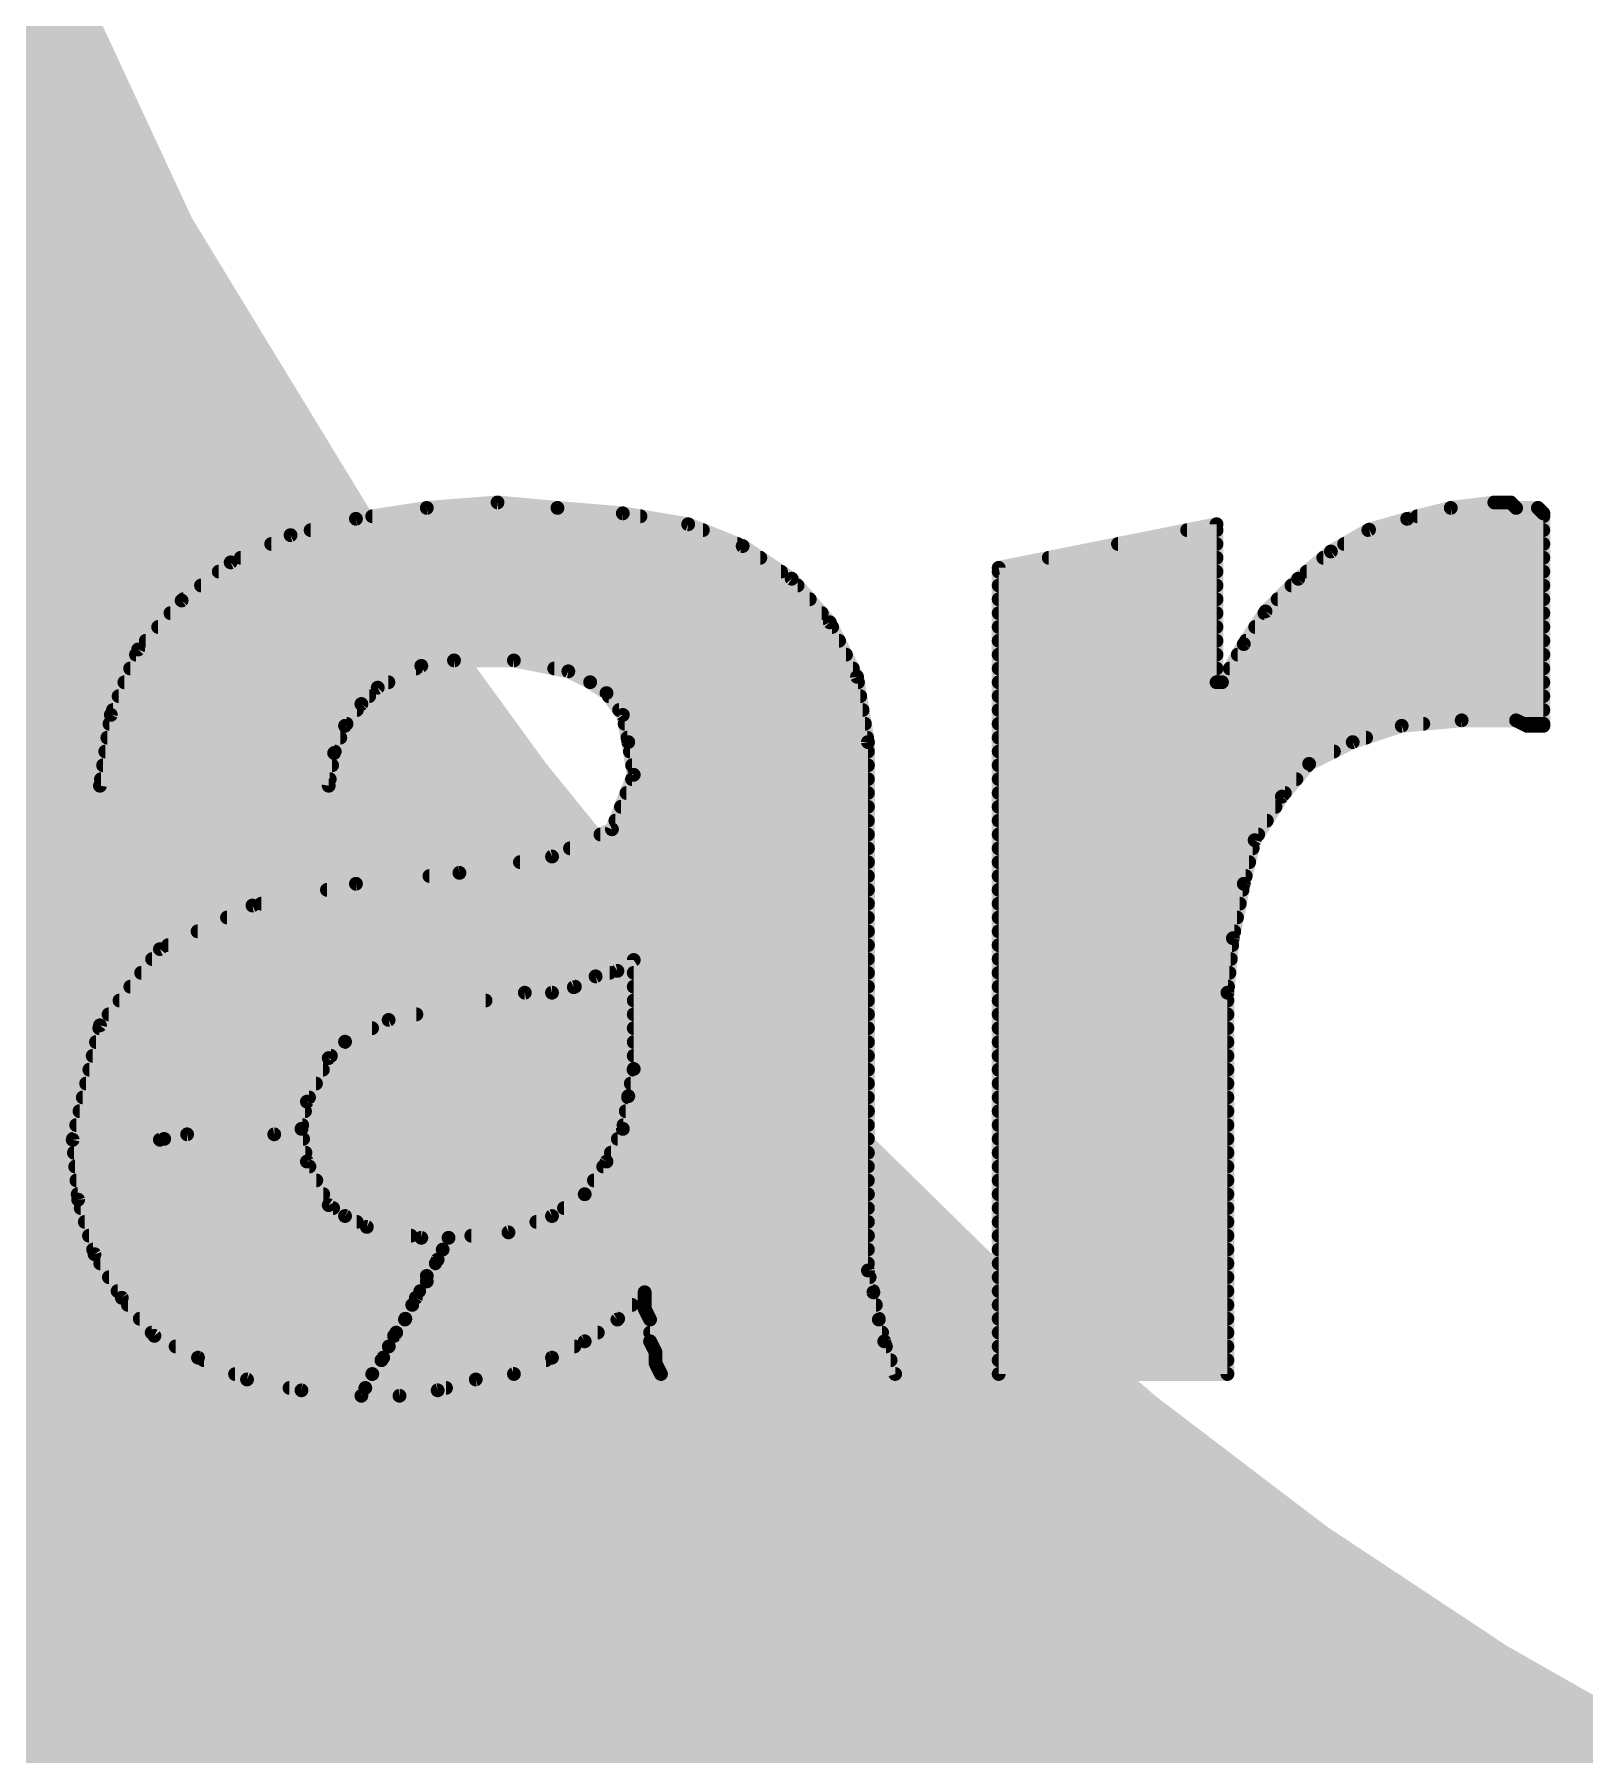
# Model space of a CAD drawing. Extents: x -74 to 33, y -13 to 31.
# Drawn here: x 3.641 to 6.487, y 9.639 to 12.797 of the extents above; entities that cross this region are included whole.
import ezdxf

# ---------------------------------------------------------------- set-up
doc = ezdxf.new("R2010")
doc.units = 0
for name, color, linetype in [('1', 12, 'CONTINUOUS'), ('21', 53, 'CONTINUOUS'), ('42', 132, 'CONTINUOUS')]:
    doc.layers.add(name, color=color, linetype=linetype)

msp = doc.modelspace()

# ---------------------------------------------------------------- linework, layer by layer
at = {"layer": '1', "const_width": 1.27}
msp.add_lwpolyline([(3.81, 11.43), (3.81, 7.62)], dxfattribs=at)
at = {"layer": '1', "const_width": 0.635}
msp.add_lwpolyline([(4.1275, 11.43, 1), (3.4925, 11.43)], format="xyb", dxfattribs=at)
at = {"layer": '21', "const_width": 0.0254}
for points in [[(4.231, 11.908), (4.361, 11.928)], [(4.361, 11.928), (4.491, 11.938)], [(4.491, 11.938), (4.601, 11.928)], [(4.601, 11.928), (4.721, 11.918)], [(6.161, 11.908), (6.241, 11.928)], [(6.241, 11.928), (6.321, 11.938)], [(6.321, 11.938), (6.351, 11.938)], [(6.351, 11.938), (6.361, 11.928)], [(6.361, 11.928), (6.401, 11.928)], [(6.401, 11.928), (6.411, 11.918)], [(4.111, 11.878), (4.231, 11.908)], [(4.2609, 11.9126), (4.7534, 11.9126)], [(4.721, 11.918), (4.841, 11.898)], [(4.841, 11.898), (4.941, 11.858)], [(5.411, 11.818), (5.811, 11.898)], [(5.811, 11.898), (5.811, 11.608)], [(6.091, 11.888), (6.161, 11.908)], [(6.1794, 11.9126), (6.411, 11.9126)], [(6.411, 11.918), (6.411, 11.528)], [(4.001, 11.828), (4.111, 11.878)], [(4.0754, 11.8618), (4.9315, 11.8618)], [(4.1478, 11.8872), (4.868, 11.8872)], [(5.63, 11.8618), (5.811, 11.8618)], [(5.757, 11.8872), (5.811, 11.8872)], [(6.021, 11.848), (6.091, 11.888)], [(6.0452, 11.8618), (6.411, 11.8618)], [(6.0896, 11.8872), (6.411, 11.8872)], [(4.0195, 11.8364), (4.9734, 11.8364)], [(4.941, 11.858), (5.031, 11.798)], [(5.503, 11.8364), (5.811, 11.8364)], [(5.961, 11.798), (6.021, 11.848)], [(6.0071, 11.8364), (6.411, 11.8364)], [(3.911, 11.758), (4.001, 11.828)], [(3.9791, 11.811), (5.0115, 11.811)], [(5.411, 10.338), (5.411, 11.818)], [(5.411, 11.811), (5.811, 11.811)], [(5.9766, 11.811), (6.411, 11.811)], [(3.9465, 11.7856), (5.0419, 11.7856)], [(5.031, 11.798), (5.101, 11.718)], [(5.411, 11.7856), (5.811, 11.7856)], [(5.901, 11.738), (5.961, 11.798)], [(5.9486, 11.7856), (6.411, 11.7856)], [(3.831, 11.668), (3.911, 11.758)], [(3.9138, 11.7602), (5.0641, 11.7602)], [(5.411, 11.7602), (5.811, 11.7602)], [(5.861, 11.678), (5.901, 11.738)], [(5.9232, 11.7602), (6.411, 11.7602)], [(3.8678, 11.7094), (5.1053, 11.7094)], [(3.8904, 11.7348), (5.0863, 11.7348)], [(5.101, 11.718), (5.151, 11.618)], [(5.411, 11.7348), (5.811, 11.7348)], [(5.411, 11.7094), (5.811, 11.7094)], [(5.8819, 11.7094), (6.411, 11.7094)], [(5.8989, 11.7348), (6.411, 11.7348)], [(3.8452, 11.684), (5.118, 11.684)], [(5.411, 11.684), (5.811, 11.684)], [(5.821, 11.608), (5.861, 11.678)], [(5.865, 11.684), (6.411, 11.684)], [(3.781, 11.548), (3.831, 11.668)], [(3.8271, 11.6586), (5.1307, 11.6586)], [(4.411, 11.648), (4.351, 11.638)], [(4.521, 11.648), (4.411, 11.648)], [(4.621, 11.628), (4.521, 11.648)], [(5.411, 11.6586), (5.811, 11.6586)], [(5.8499, 11.6586), (6.411, 11.6586)], [(3.8165, 11.6332), (4.3414, 11.6332)], [(4.351, 11.638), (4.271, 11.598)], [(4.595, 11.6332), (5.1434, 11.6332)], [(4.661, 11.608), (4.621, 11.628)], [(5.151, 11.618), (5.171, 11.498)], [(5.411, 11.6332), (5.811, 11.6332)], [(5.8354, 11.6332), (6.411, 11.6332)], [(3.7953, 11.5824), (4.2554, 11.5824)], [(3.8059, 11.6078), (4.2906, 11.6078)], [(4.271, 11.598), (4.241, 11.568)], [(4.691, 11.588), (4.661, 11.608)], [(4.6613, 11.6078), (5.1527, 11.6078)], [(4.721, 11.548), (4.691, 11.588)], [(4.6952, 11.5824), (5.1569, 11.5824)], [(5.411, 11.6078), (6.411, 11.6078)], [(5.411, 11.5824), (6.411, 11.5824)], [(5.811, 11.608), (5.821, 11.608)], [(3.761, 11.418), (3.781, 11.548)], [(3.7848, 11.557), (4.2328, 11.557)], [(4.241, 11.568), (4.211, 11.528)], [(4.7142, 11.557), (5.1612, 11.557)], [(4.731, 11.498), (4.721, 11.548)], [(5.411, 11.557), (6.411, 11.557)], [(3.7785, 11.5316), (4.2137, 11.5316)], [(4.211, 11.528), (4.191, 11.478)], [(4.7243, 11.5316), (5.1654, 11.5316)], [(5.411, 11.5316), (6.1906, 11.5316)], [(6.151, 11.528), (6.061, 11.498)], [(6.261, 11.538), (6.151, 11.528)], [(6.361, 11.538), (6.261, 11.538)], [(6.381, 11.528), (6.361, 11.538)], [(6.3738, 11.5316), (6.411, 11.5316)], [(6.411, 11.528), (6.381, 11.528)], [(3.7746, 11.5062), (4.2023, 11.5062)], [(4.7294, 11.5062), (5.1696, 11.5062)], [(4.741, 11.438), (4.731, 11.498)], [(5.171, 11.498), (5.171, 10.528)], [(5.411, 11.5062), (6.0856, 11.5062)], [(6.061, 11.498), (5.981, 11.458)], [(3.7668, 11.4554), (4.1872, 11.4554)], [(3.7707, 11.4808), (4.1921, 11.4808)], [(4.191, 11.478), (4.181, 11.418)], [(4.7339, 11.4808), (5.171, 11.4808)], [(4.7381, 11.4554), (5.171, 11.4554)], [(5.411, 11.4808), (6.0266, 11.4808)], [(5.411, 11.4554), (5.9788, 11.4554)], [(5.981, 11.458), (5.931, 11.398)], [(3.7628, 11.43), (4.183, 11.43)], [(4.701, 11.338), (4.741, 11.438)], [(4.7378, 11.43), (5.171, 11.43)], [(5.411, 11.43), (5.9577, 11.43)], [(4.181, 11.418), (3.761, 11.418)], [(4.7276, 11.4046), (5.171, 11.4046)], [(5.411, 11.4046), (5.9365, 11.4046)], [(5.931, 11.398), (5.881, 11.318)], [(4.7175, 11.3792), (5.171, 11.3792)], [(5.411, 11.3792), (5.9192, 11.3792)], [(4.591, 11.288), (4.701, 11.338)], [(4.6799, 11.3284), (5.171, 11.3284)], [(4.7073, 11.3538), (5.171, 11.3538)], [(5.411, 11.3538), (5.9034, 11.3538)], [(5.411, 11.3284), (5.8875, 11.3284)], [(4.624, 11.303), (5.171, 11.303)], [(5.411, 11.303), (5.8773, 11.303)], [(5.881, 11.318), (5.861, 11.238)], [(4.421, 11.258), (4.591, 11.288)], [(4.5321, 11.2776), (5.171, 11.2776)], [(5.411, 11.2776), (5.8709, 11.2776)], [(4.041, 11.198), (4.231, 11.238)], [(4.231, 11.238), (4.421, 11.258)], [(4.3659, 11.2522), (5.171, 11.2522)], [(5.411, 11.2522), (5.8646, 11.2522)], [(5.861, 11.238), (5.841, 11.138)], [(4.0572, 11.2014), (5.171, 11.2014)], [(4.1778, 11.2268), (5.171, 11.2268)], [(5.411, 11.2268), (5.8588, 11.2268)], [(5.411, 11.2014), (5.8537, 11.2014)], [(3.871, 11.118), (4.041, 11.198)], [(3.9943, 11.176), (5.171, 11.176)], [(5.411, 11.176), (5.8486, 11.176)], [(3.9403, 11.1506), (5.171, 11.1506)], [(5.411, 11.1506), (5.8435, 11.1506)], [(5.841, 11.138), (5.831, 11.038)], [(3.761, 10.978), (3.871, 11.118)], [(3.8863, 11.1252), (5.171, 11.1252)], [(5.411, 11.1252), (5.8397, 11.1252)], [(3.8367, 11.0744), (4.6966, 11.0744)], [(3.8567, 11.0998), (5.171, 11.0998)], [(4.711, 11.078), (4.671, 11.068)], [(4.741, 11.098), (4.711, 11.078)], [(4.741, 10.898), (4.741, 11.098)], [(4.741, 11.0744), (5.171, 11.0744)], [(5.411, 11.0998), (5.8372, 11.0998)], [(5.411, 11.0744), (5.8346, 11.0744)], [(3.8168, 11.049), (4.633, 11.049)], [(4.631, 11.048), (4.591, 11.038)], [(4.671, 11.068), (4.631, 11.048)], [(4.741, 11.049), (5.171, 11.049)], [(5.411, 11.049), (5.8321, 11.049)], [(3.7968, 11.0236), (4.469, 11.0236)], [(4.541, 11.038), (4.291, 10.988)], [(4.591, 11.038), (4.541, 11.038)], [(4.741, 11.0236), (5.171, 11.0236)], [(5.411, 11.0236), (5.831, 11.0236)], [(5.831, 11.038), (5.831, 10.338)], [(3.711, 10.768), (3.761, 10.978)], [(3.7769, 10.9982), (4.342, 10.9982)], [(4.291, 10.988), (4.211, 10.948)], [(4.741, 10.9982), (5.171, 10.9982)], [(5.411, 10.9982), (5.831, 10.9982)], [(3.7537, 10.9474), (4.2104, 10.9474)], [(3.7598, 10.9728), (4.2606, 10.9728)], [(4.211, 10.948), (4.181, 10.918)], [(4.741, 10.9728), (5.171, 10.9728)], [(4.741, 10.9474), (5.171, 10.9474)], [(5.411, 10.9728), (5.831, 10.9728)], [(5.411, 10.9474), (5.831, 10.9474)], [(3.7477, 10.922), (4.185, 10.922)], [(4.181, 10.918), (4.141, 10.838)], [(4.741, 10.922), (5.171, 10.922)], [(5.411, 10.922), (5.831, 10.922)], [(3.7416, 10.8966), (4.1703, 10.8966)], [(4.731, 10.848), (4.741, 10.898)], [(4.7407, 10.8966), (5.171, 10.8966)], [(5.411, 10.8966), (5.831, 10.8966)], [(3.7356, 10.8712), (4.1576, 10.8712)], [(4.7356, 10.8712), (5.171, 10.8712)], [(5.411, 10.8712), (5.831, 10.8712)], [(3.7235, 10.8204), (4.1375, 10.8204)], [(3.7295, 10.8458), (4.1449, 10.8458)], [(4.141, 10.838), (4.131, 10.788)], [(4.721, 10.788), (4.731, 10.848)], [(4.7264, 10.8204), (5.171, 10.8204)], [(4.7306, 10.8458), (5.171, 10.8458)], [(5.411, 10.8458), (5.831, 10.8458)], [(5.411, 10.8204), (5.831, 10.8204)], [(3.7174, 10.795), (4.1324, 10.795)], [(4.131, 10.788), (4.081, 10.778)], [(4.081, 10.778), (4.131, 10.788)], [(4.131, 10.788), (4.141, 10.728)], [(4.691, 10.728), (4.721, 10.788)], [(4.7222, 10.795), (5.171, 10.795)], [(5.411, 10.795), (5.831, 10.795)], [(3.871, 10.768), (3.711, 10.768)], [(3.721, 10.658), (3.711, 10.768)], [(3.711, 10.768), (3.871, 10.768)], [(3.7114, 10.7696), (3.879, 10.7696)], [(3.921, 10.778), (3.871, 10.768)], [(3.871, 10.768), (3.921, 10.778)], [(3.879, 10.7696), (4.1341, 10.7696)], [(4.081, 10.778), (3.921, 10.778)], [(3.921, 10.778), (4.081, 10.778)], [(4.7118, 10.7696), (5.171, 10.7696)], [(5.411, 10.7696), (5.831, 10.7696)], [(3.7132, 10.7442), (4.1383, 10.7442)], [(4.141, 10.728), (4.181, 10.648)], [(4.651, 10.668), (4.691, 10.728)], [(4.6991, 10.7442), (5.171, 10.7442)], [(5.411, 10.7442), (5.831, 10.7442)], [(3.7155, 10.7188), (4.1456, 10.7188)], [(3.7178, 10.6934), (4.1583, 10.6934)], [(4.6679, 10.6934), (5.171, 10.6934)], [(4.6849, 10.7188), (5.171, 10.7188)], [(5.411, 10.7188), (5.831, 10.7188)], [(5.411, 10.6934), (5.831, 10.6934)], [(3.7201, 10.668), (4.171, 10.668)], [(4.591, 10.628), (4.651, 10.668)], [(4.651, 10.668), (5.171, 10.668)], [(5.411, 10.668), (5.831, 10.668)], [(3.751, 10.558), (3.721, 10.658)], [(3.7256, 10.6426), (4.1891, 10.6426)], [(4.181, 10.648), (4.211, 10.628)], [(4.6129, 10.6426), (5.171, 10.6426)], [(5.411, 10.6426), (5.831, 10.6426)], [(3.7332, 10.6172), (4.2326, 10.6172)], [(4.211, 10.628), (4.251, 10.608)], [(4.251, 10.608), (4.351, 10.588)], [(4.511, 10.598), (4.591, 10.628)], [(4.5622, 10.6172), (5.171, 10.6172)], [(5.411, 10.6172), (5.831, 10.6172)], [(3.7409, 10.5918), (4.332, 10.5918)], [(4.351, 10.588), (4.401, 10.588)], [(4.361, 10.508), (4.401, 10.588)], [(4.401, 10.588), (4.381, 10.548)], [(4.401, 10.588), (4.511, 10.598)], [(4.4428, 10.5918), (5.171, 10.5918)], [(5.411, 10.5918), (5.831, 10.5918)], [(3.7485, 10.5664), (4.3902, 10.5664)], [(3.801, 10.478), (3.751, 10.558)], [(3.7616, 10.541), (4.3763, 10.541)], [(4.381, 10.548), (4.361, 10.518)], [(4.3775, 10.541), (5.171, 10.541)], [(4.3902, 10.5664), (5.171, 10.5664)], [(5.411, 10.5664), (5.831, 10.5664)], [(5.411, 10.541), (5.831, 10.541)], [(3.7775, 10.5156), (4.3598, 10.5156)], [(4.361, 10.518), (4.321, 10.438)], [(4.341, 10.478), (4.361, 10.508)], [(4.3648, 10.5156), (5.1741, 10.5156)], [(5.171, 10.528), (5.181, 10.488)], [(5.411, 10.5156), (5.831, 10.5156)], [(3.7934, 10.4902), (4.3471, 10.4902)], [(3.861, 10.408), (3.801, 10.478)], [(4.321, 10.438), (4.341, 10.478)], [(4.3491, 10.4902), (5.1805, 10.4902)], [(4.761, 10.488), (4.711, 10.438)], [(4.761, 10.458), (4.761, 10.488)], [(5.181, 10.488), (5.191, 10.438)], [(5.411, 10.4902), (5.831, 10.4902)], [(3.8123, 10.4648), (4.3344, 10.4648)], [(4.3344, 10.4648), (4.7378, 10.4648)], [(4.761, 10.4648), (5.1856, 10.4648)], [(4.771, 10.438), (4.761, 10.458)], [(5.411, 10.4648), (5.831, 10.4648)], [(3.8341, 10.4394), (4.3217, 10.4394)], [(3.8559, 10.414), (4.305, 10.414)], [(4.301, 10.408), (4.321, 10.438)], [(4.321, 10.438), (4.301, 10.408)], [(4.305, 10.414), (4.675, 10.414)], [(4.3217, 10.4394), (4.7124, 10.4394)], [(4.711, 10.438), (4.651, 10.398)], [(4.7703, 10.4394), (5.1907, 10.4394)], [(4.771, 10.398), (4.771, 10.438)], [(4.771, 10.414), (5.197, 10.414)], [(5.191, 10.438), (5.201, 10.398)], [(5.411, 10.4394), (5.831, 10.4394)], [(5.411, 10.414), (5.831, 10.414)], [(3.941, 10.368), (3.861, 10.408)], [(3.8998, 10.3886), (4.2913, 10.3886)], [(4.281, 10.368), (4.301, 10.408)], [(4.301, 10.408), (4.281, 10.368)], [(4.2913, 10.3886), (4.6322, 10.3886)], [(4.651, 10.398), (4.591, 10.368)], [(4.781, 10.378), (4.771, 10.398)], [(4.7757, 10.3886), (5.2041, 10.3886)], [(4.781, 10.358), (4.781, 10.378)], [(5.201, 10.398), (5.221, 10.338)], [(5.411, 10.3886), (5.831, 10.3886)], [(4.031, 10.328), (3.941, 10.368)], [(3.9518, 10.3632), (4.2778, 10.3632)], [(4.261, 10.338), (4.281, 10.368)], [(4.281, 10.368), (4.261, 10.338)], [(4.2778, 10.3632), (4.5798, 10.3632)], [(4.591, 10.368), (4.521, 10.338)], [(4.781, 10.3632), (5.2126, 10.3632)], [(4.791, 10.338), (4.781, 10.358)], [(5.411, 10.3632), (5.831, 10.3632)], [(4.009, 10.3378), (4.2609, 10.3378)], [(4.131, 10.308), (4.031, 10.328)], [(4.241, 10.298), (4.261, 10.338)], [(4.261, 10.338), (4.241, 10.298)], [(4.2609, 10.3378), (4.5196, 10.3378)], [(4.451, 10.328), (4.381, 10.308)], [(4.521, 10.338), (4.451, 10.328)], [(5.221, 10.338), (4.791, 10.338)], [(5.831, 10.338), (5.411, 10.338)], [(4.109, 10.3124), (4.2482, 10.3124)], [(4.241, 10.298), (4.131, 10.308)], [(4.311, 10.298), (4.241, 10.298)], [(4.2482, 10.3124), (4.3964, 10.3124)], [(4.381, 10.308), (4.311, 10.298)]]:
    msp.add_lwpolyline(points, dxfattribs=at)
at = {"layer": '21', "const_width": 0.0127}
for points in [[(4.3605, 11.9343, 1), (4.3615, 11.9217)], [(4.362, 11.9217, 1), (4.36, 11.9343)], [(4.4916, 11.9443, 1), (4.4904, 11.9317)], [(4.4915, 11.9317, 1), (4.4905, 11.9443)], [(4.6015, 11.9343, 1), (4.6005, 11.9217)], [(4.6004, 11.9217, 1), (4.6016, 11.9343)], [(6.2402, 11.9343, 1), (6.2418, 11.9217)], [(6.2425, 11.9218, 1), (6.2395, 11.9342)], [(6.321, 11.9444, 1), (6.321, 11.9317)], [(6.3218, 11.9317, 1), (6.3202, 11.9443)], [(6.3555, 11.9425, 1), (6.3465, 11.9335)], [(6.351, 11.9317, 1), (6.351, 11.9444)], [(6.361, 11.9344, 1), (6.361, 11.9217)], [(6.3565, 11.9235, 1), (6.3655, 11.9325)], [(6.4055, 11.9325, 1), (6.3965, 11.9235)], [(6.401, 11.9217, 1), (6.401, 11.9344)], [(4.23, 11.9143, 1), (4.232, 11.9017)], [(4.2325, 11.9018, 1), (4.2295, 11.9142)], [(4.2609, 11.919, 1), (4.2609, 11.9063)], [(4.722, 11.9243, 1), (4.72, 11.9117)], [(4.7205, 11.9117, 1), (4.7215, 11.9243)], [(4.7534, 11.9063, 1), (4.7534, 11.919)], [(4.8434, 11.9039, 1), (4.8386, 11.8921)], [(4.84, 11.8917, 1), (4.842, 11.9043)], [(5.8174, 11.898, 1), (5.8046, 11.898)], [(5.8122, 11.8918, 1), (5.8098, 11.9042)], [(6.1595, 11.9142, 1), (6.1625, 11.9018)], [(6.1627, 11.9019, 1), (6.1593, 11.9141)], [(6.1794, 11.919, 1), (6.1794, 11.9063)], [(6.4174, 11.918, 1), (6.4047, 11.918)], [(6.4065, 11.9135, 1), (6.4155, 11.9225)], [(6.411, 11.9063, 1), (6.411, 11.919)], [(4.0754, 11.8681, 1), (4.0754, 11.8555)], [(4.1095, 11.8842, 1), (4.1125, 11.8718)], [(4.1136, 11.8722, 1), (4.1084, 11.8838)], [(4.1478, 11.8935, 1), (4.1478, 11.8809)], [(4.868, 11.8809, 1), (4.868, 11.8935)], [(4.9315, 11.8555, 1), (4.9315, 11.8681)], [(5.63, 11.8681, 1), (5.63, 11.8555)], [(5.757, 11.8935, 1), (5.757, 11.8809)], [(5.811, 11.8809, 1), (5.811, 11.8935)], [(5.811, 11.8555, 1), (5.811, 11.8681)], [(6.0452, 11.8681, 1), (6.0452, 11.8555)], [(6.0896, 11.8935, 1), (6.0896, 11.8809)], [(6.0893, 11.8941, 1), (6.0927, 11.8819)], [(6.0942, 11.8825, 1), (6.0878, 11.8935)], [(6.411, 11.8809, 1), (6.411, 11.8935)], [(6.411, 11.8555, 1), (6.411, 11.8681)], [(4.0195, 11.8428, 1), (4.0195, 11.8301)], [(4.9445, 11.8633, 1), (4.9375, 11.8527)], [(4.9386, 11.8521, 1), (4.9434, 11.8639)], [(4.9734, 11.8301, 1), (4.9734, 11.8428)], [(5.503, 11.8428, 1), (5.503, 11.8301)], [(5.811, 11.8301, 1), (5.811, 11.8428)], [(6.0071, 11.8428, 1), (6.0071, 11.8301)], [(6.0178, 11.8535, 1), (6.0242, 11.8425)], [(6.0251, 11.8431, 1), (6.0169, 11.8529)], [(6.411, 11.8301, 1), (6.411, 11.8428)], [(3.9791, 11.8173, 1), (3.9791, 11.8047)], [(3.9984, 11.8338, 1), (4.0036, 11.8222)], [(4.0049, 11.823, 1), (3.9971, 11.833)], [(5.0115, 11.8047, 1), (5.0115, 11.8173)], [(5.4174, 11.818, 1), (5.4047, 11.818)], [(5.4098, 11.8242, 1), (5.4122, 11.8118)], [(5.411, 11.8173, 1), (5.411, 11.8047)], [(5.811, 11.8047, 1), (5.811, 11.8173)], [(5.9766, 11.8173, 1), (5.9766, 11.8047)], [(6.411, 11.8047, 1), (6.411, 11.8173)], [(3.9465, 11.7919, 1), (3.9465, 11.7793)], [(5.0358, 11.8022, 1), (5.0262, 11.7938)], [(5.0275, 11.7927, 1), (5.0345, 11.8033)], [(5.0419, 11.7793, 1), (5.0419, 11.7919)], [(5.411, 11.7919, 1), (5.411, 11.7793)], [(5.811, 11.7793, 1), (5.811, 11.7919)], [(5.9486, 11.7919, 1), (5.9486, 11.7793)], [(5.9569, 11.8029, 1), (5.9651, 11.7931)], [(5.9655, 11.7935, 1), (5.9565, 11.8025)], [(6.411, 11.7793, 1), (6.411, 11.7919)], [(3.9071, 11.763, 1), (3.9149, 11.753)], [(3.9157, 11.7538, 1), (3.9063, 11.7622)], [(3.9138, 11.7666, 1), (3.9138, 11.7539)], [(5.0641, 11.7539, 1), (5.0641, 11.7666)], [(5.411, 11.7666, 1), (5.411, 11.7539)], [(5.811, 11.7539, 1), (5.811, 11.7666)], [(5.8965, 11.7425, 1), (5.9055, 11.7335)], [(5.9063, 11.7345, 1), (5.8957, 11.7415)], [(5.9232, 11.7666, 1), (5.9232, 11.7539)], [(6.411, 11.7539, 1), (6.411, 11.7666)], [(3.8678, 11.7157, 1), (3.8678, 11.7031)], [(3.8904, 11.7411, 1), (3.8904, 11.7285)], [(5.0863, 11.7285, 1), (5.0863, 11.7411)], [(5.1067, 11.7208, 1), (5.0953, 11.7152)], [(5.0962, 11.7138, 1), (5.1058, 11.7222)], [(5.1053, 11.7031, 1), (5.1053, 11.7157)], [(5.411, 11.7411, 1), (5.411, 11.7285)], [(5.411, 11.7157, 1), (5.411, 11.7031)], [(5.811, 11.7285, 1), (5.811, 11.7411)], [(5.811, 11.7031, 1), (5.811, 11.7157)], [(5.8819, 11.7157, 1), (5.8819, 11.7031)], [(5.8989, 11.7411, 1), (5.8989, 11.7285)], [(6.411, 11.7285, 1), (6.411, 11.7411)], [(6.411, 11.7031, 1), (6.411, 11.7157)], [(3.8452, 11.6904, 1), (3.8452, 11.6777)], [(5.118, 11.6777, 1), (5.118, 11.6904)], [(5.411, 11.6904, 1), (5.411, 11.6777)], [(5.811, 11.6777, 1), (5.811, 11.6904)], [(5.8557, 11.6815, 1), (5.8663, 11.6745)], [(5.8665, 11.6748, 1), (5.8555, 11.6812)], [(5.865, 11.6904, 1), (5.865, 11.6777)], [(6.411, 11.6777, 1), (6.411, 11.6904)], [(3.8271, 11.6649, 1), (3.8271, 11.6523)], [(3.8263, 11.6722, 1), (3.8357, 11.6638)], [(3.8369, 11.6656, 1), (3.8251, 11.6704)], [(4.411, 11.6543, 1), (4.411, 11.6417)], [(4.412, 11.6417, 1), (4.41, 11.6543)], [(4.5222, 11.6542, 1), (4.5198, 11.6418)], [(4.521, 11.6417, 1), (4.521, 11.6543)], [(5.1307, 11.6523, 1), (5.1307, 11.6649)], [(5.411, 11.6649, 1), (5.411, 11.6523)], [(5.811, 11.6523, 1), (5.811, 11.6649)], [(5.8499, 11.6649, 1), (5.8499, 11.6523)], [(6.411, 11.6523, 1), (6.411, 11.6649)], [(3.8165, 11.6395, 1), (3.8165, 11.6269)], [(4.3414, 11.6269, 1), (4.3414, 11.6395)], [(4.35, 11.6443, 1), (4.352, 11.6317)], [(4.3538, 11.6323, 1), (4.3482, 11.6437)], [(4.595, 11.6395, 1), (4.595, 11.6269)], [(4.6238, 11.6337, 1), (4.6182, 11.6223)], [(4.6198, 11.6218, 1), (4.6222, 11.6342)], [(5.1434, 11.6269, 1), (5.1434, 11.6395)], [(5.1573, 11.619, 1), (5.1447, 11.617)], [(5.1453, 11.6152, 1), (5.1567, 11.6208)], [(5.411, 11.6395, 1), (5.411, 11.6269)], [(5.811, 11.6269, 1), (5.811, 11.6395)], [(5.8354, 11.6395, 1), (5.8354, 11.6269)], [(6.411, 11.6269, 1), (6.411, 11.6395)], [(3.7953, 11.5887, 1), (3.7953, 11.5761)], [(3.8059, 11.6142, 1), (3.8059, 11.6015)], [(4.2554, 11.5761, 1), (4.2554, 11.5887)], [(4.2682, 11.6037, 1), (4.2738, 11.5923)], [(4.2755, 11.5935, 1), (4.2665, 11.6025)], [(4.2906, 11.6015, 1), (4.2906, 11.6142)], [(4.6645, 11.6133, 1), (4.6575, 11.6027)], [(4.6613, 11.6142, 1), (4.6613, 11.6015)], [(4.6582, 11.6023, 1), (4.6638, 11.6137)], [(4.6961, 11.5918, 1), (4.6859, 11.5842)], [(4.6875, 11.5827, 1), (4.6945, 11.5933)], [(4.6952, 11.5887, 1), (4.6952, 11.5761)], [(5.1527, 11.6015, 1), (5.1527, 11.6142)], [(5.1569, 11.5761, 1), (5.1569, 11.5887)], [(5.411, 11.6142, 1), (5.411, 11.6015)], [(5.411, 11.5887, 1), (5.411, 11.5761)], [(5.8046, 11.608, 1), (5.8174, 11.608)], [(5.811, 11.6143, 1), (5.811, 11.6017)], [(5.8155, 11.6112, 1), (5.8265, 11.6048)], [(5.821, 11.6017, 1), (5.821, 11.6143)], [(6.411, 11.6015, 1), (6.411, 11.6142)], [(6.411, 11.5761, 1), (6.411, 11.5887)], [(3.7873, 11.547, 1), (3.7747, 11.549)], [(3.7848, 11.5633, 1), (3.7848, 11.5507)], [(4.2328, 11.5507, 1), (4.2328, 11.5633)], [(4.2365, 11.5725, 1), (4.2455, 11.5635)], [(4.2461, 11.5642, 1), (4.2359, 11.5718)], [(4.7142, 11.5633, 1), (4.7142, 11.5507)], [(4.7272, 11.5492, 1), (4.7148, 11.5468)], [(5.1612, 11.5507, 1), (5.1612, 11.5633)], [(5.411, 11.5633, 1), (5.411, 11.5507)], [(6.411, 11.5507, 1), (6.411, 11.5633)], [(3.7785, 11.538, 1), (3.7785, 11.5253)], [(3.7751, 11.5504, 1), (3.7869, 11.5456)], [(4.2059, 11.5318, 1), (4.2161, 11.5242)], [(4.2169, 11.5256, 1), (4.2051, 11.5304)], [(4.2137, 11.5253, 1), (4.2137, 11.538)], [(4.7159, 11.5442, 1), (4.7261, 11.5518)], [(4.7243, 11.538, 1), (4.7243, 11.5253)], [(5.1654, 11.5253, 1), (5.1654, 11.538)], [(5.411, 11.538, 1), (5.411, 11.5253)], [(6.1504, 11.5343, 1), (6.1516, 11.5217)], [(6.153, 11.522, 1), (6.149, 11.534)], [(6.1906, 11.5253, 1), (6.1906, 11.538)], [(6.261, 11.5443, 1), (6.261, 11.5317)], [(6.2616, 11.5317, 1), (6.2604, 11.5443)], [(6.3638, 11.5437, 1), (6.3582, 11.5323)], [(6.361, 11.5317, 1), (6.361, 11.5443)], [(6.3738, 11.538, 1), (6.3738, 11.5253)], [(6.381, 11.5343, 1), (6.381, 11.5217)], [(6.3782, 11.5223, 1), (6.3838, 11.5337)], [(6.4047, 11.528, 1), (6.4174, 11.528)], [(6.411, 11.5253, 1), (6.411, 11.538)], [(6.411, 11.5217, 1), (6.411, 11.5343)], [(3.7746, 11.5125, 1), (3.7746, 11.4999)], [(4.2023, 11.4999, 1), (4.2023, 11.5125)], [(4.7294, 11.5125, 1), (4.7294, 11.4999)], [(4.7373, 11.499, 1), (4.7247, 11.497)], [(4.7248, 11.4968, 1), (4.7372, 11.4992)], [(5.1774, 11.498, 1), (5.1646, 11.498)], [(5.1647, 11.497, 1), (5.1773, 11.499)], [(5.1696, 11.4999, 1), (5.1696, 11.5125)], [(5.411, 11.5125, 1), (5.411, 11.4999)], [(6.059, 11.504, 1), (6.063, 11.492)], [(6.0638, 11.4923, 1), (6.0582, 11.5037)], [(6.0856, 11.4999, 1), (6.0856, 11.5125)], [(3.7668, 11.4618, 1), (3.7668, 11.4491)], [(3.7707, 11.4871, 1), (3.7707, 11.4745)], [(4.1851, 11.4804, 1), (4.1969, 11.4756)], [(4.1973, 11.477, 1), (4.1847, 11.479)], [(4.1872, 11.4491, 1), (4.1872, 11.4618)], [(4.1921, 11.4745, 1), (4.1921, 11.4871)], [(4.7339, 11.4871, 1), (4.7339, 11.4745)], [(4.7381, 11.4618, 1), (4.7381, 11.4491)], [(5.171, 11.4745, 1), (5.171, 11.4871)], [(5.171, 11.4491, 1), (5.171, 11.4618)], [(5.411, 11.4871, 1), (5.411, 11.4745)], [(5.411, 11.4618, 1), (5.411, 11.4491)], [(5.9782, 11.4637, 1), (5.9838, 11.4523)], [(5.9859, 11.4539, 1), (5.9761, 11.4621)], [(5.9788, 11.4491, 1), (5.9788, 11.4618)], [(6.0266, 11.4745, 1), (6.0266, 11.4871)], [(3.7628, 11.4363, 1), (3.7628, 11.4237)], [(4.183, 11.4237, 1), (4.183, 11.4363)], [(4.7378, 11.4363, 1), (4.7378, 11.4237)], [(4.7347, 11.437, 1), (4.7473, 11.439)], [(4.7469, 11.4356, 1), (4.7351, 11.4404)], [(5.171, 11.4237, 1), (5.171, 11.4363)], [(5.411, 11.4363, 1), (5.411, 11.4237)], [(5.9577, 11.4237, 1), (5.9577, 11.4363)], [(3.761, 11.4244, 1), (3.761, 11.4117)], [(3.7547, 11.419, 1), (3.7673, 11.417)], [(4.1747, 11.419, 1), (4.1873, 11.417)], [(4.181, 11.4117, 1), (4.181, 11.4244)], [(4.7276, 11.4109, 1), (4.7276, 11.3983)], [(5.171, 11.3983, 1), (5.171, 11.4109)], [(5.411, 11.4109, 1), (5.411, 11.3983)], [(5.9261, 11.4021, 1), (5.9359, 11.3939)], [(5.9364, 11.3946, 1), (5.9256, 11.4014)], [(5.9365, 11.3983, 1), (5.9365, 11.4109)], [(4.7175, 11.3856, 1), (4.7175, 11.3729)], [(5.171, 11.3729, 1), (5.171, 11.3856)], [(5.411, 11.3856, 1), (5.411, 11.3729)], [(5.9192, 11.3729, 1), (5.9192, 11.3856)], [(4.6799, 11.3347, 1), (4.6799, 11.3221)], [(4.6951, 11.3404, 1), (4.7069, 11.3356)], [(4.7036, 11.3322, 1), (4.6984, 11.3438)], [(4.7073, 11.3601, 1), (4.7073, 11.3475)], [(5.171, 11.3475, 1), (5.171, 11.3601)], [(5.171, 11.3221, 1), (5.171, 11.3347)], [(5.411, 11.3601, 1), (5.411, 11.3475)], [(5.411, 11.3347, 1), (5.411, 11.3221)], [(5.8875, 11.3221, 1), (5.8875, 11.3347)], [(5.9034, 11.3475, 1), (5.9034, 11.3601)], [(4.624, 11.3094, 1), (4.624, 11.2967)], [(5.171, 11.2967, 1), (5.171, 11.3094)], [(5.411, 11.3094, 1), (5.411, 11.2967)], [(5.8756, 11.3214, 1), (5.8864, 11.3146)], [(5.8872, 11.3165, 1), (5.8748, 11.3195)], [(5.8773, 11.2967, 1), (5.8773, 11.3094)], [(4.5321, 11.284, 1), (4.5321, 11.2713)], [(4.5884, 11.2938, 1), (4.5936, 11.2822)], [(4.5921, 11.2817, 1), (4.5899, 11.2943)], [(5.171, 11.2713, 1), (5.171, 11.284)], [(5.411, 11.284, 1), (5.411, 11.2713)], [(5.8709, 11.2713, 1), (5.8709, 11.284)], [(4.2303, 11.2443, 1), (4.2317, 11.2317)], [(4.2323, 11.2318, 1), (4.2297, 11.2442)], [(4.3659, 11.2585, 1), (4.3659, 11.2459)], [(4.4199, 11.2643, 1), (4.4221, 11.2517)], [(4.4217, 11.2517, 1), (4.4203, 11.2643)], [(5.171, 11.2459, 1), (5.171, 11.2585)], [(5.411, 11.2585, 1), (5.411, 11.2459)], [(5.8548, 11.2395, 1), (5.8672, 11.2365)], [(5.8672, 11.2368, 1), (5.8548, 11.2392)], [(5.8646, 11.2459, 1), (5.8646, 11.2585)], [(4.0572, 11.2078, 1), (4.0572, 11.1951)], [(4.1778, 11.2332, 1), (4.1778, 11.2205)], [(5.171, 11.2205, 1), (5.171, 11.2332)], [(5.171, 11.1951, 1), (5.171, 11.2078)], [(5.411, 11.2332, 1), (5.411, 11.2205)], [(5.411, 11.2078, 1), (5.411, 11.1951)], [(5.8537, 11.1951, 1), (5.8537, 11.2078)], [(5.8588, 11.2205, 1), (5.8588, 11.2332)], [(3.9943, 11.1823, 1), (3.9943, 11.1697)], [(4.0397, 11.2042, 1), (4.0423, 11.1918)], [(4.0437, 11.1923, 1), (4.0383, 11.2037)], [(5.171, 11.1697, 1), (5.171, 11.1823)], [(5.411, 11.1823, 1), (5.411, 11.1697)], [(5.8486, 11.1697, 1), (5.8486, 11.1823)], [(3.9403, 11.157, 1), (3.9403, 11.1443)], [(5.171, 11.1443, 1), (5.171, 11.157)], [(5.411, 11.157, 1), (5.411, 11.1443)], [(5.8473, 11.1374, 1), (5.8347, 11.1386)], [(5.8435, 11.1443, 1), (5.8435, 11.157)], [(3.8683, 11.1237, 1), (3.8737, 11.1123)], [(3.876, 11.1141, 1), (3.866, 11.1219)], [(3.8863, 11.1316, 1), (3.8863, 11.1189)], [(5.171, 11.1189, 1), (5.171, 11.1316)], [(5.411, 11.1316, 1), (5.411, 11.1189)], [(5.8348, 11.1392, 1), (5.8472, 11.1368)], [(5.8397, 11.1189, 1), (5.8397, 11.1316)], [(3.8367, 11.0808, 1), (3.8367, 11.0681)], [(3.8567, 11.1061, 1), (3.8567, 11.0935)], [(4.6966, 11.0681, 1), (4.6966, 11.0808)], [(4.7075, 11.0833, 1), (4.7145, 11.0727)], [(4.7125, 11.0718, 1), (4.7095, 11.0842)], [(4.7474, 11.098, 1), (4.7347, 11.098)], [(4.741, 11.0808, 1), (4.741, 11.0681)], [(4.7445, 11.0927, 1), (4.7375, 11.1033)], [(5.171, 11.0935, 1), (5.171, 11.1061)], [(5.171, 11.0681, 1), (5.171, 11.0808)], [(5.411, 11.1061, 1), (5.411, 11.0935)], [(5.411, 11.0808, 1), (5.411, 11.0681)], [(5.8346, 11.0681, 1), (5.8346, 11.0808)], [(5.8372, 11.0935, 1), (5.8372, 11.1061)], [(3.8168, 11.0554, 1), (3.8168, 11.0427)], [(4.6282, 11.0537, 1), (4.6338, 11.0423)], [(4.6325, 11.0418, 1), (4.6295, 11.0542)], [(4.633, 11.0427, 1), (4.633, 11.0554)], [(4.6695, 11.0742, 1), (4.6725, 11.0618)], [(4.6738, 11.0623, 1), (4.6682, 11.0737)], [(4.741, 11.0554, 1), (4.741, 11.0427)], [(5.171, 11.0427, 1), (5.171, 11.0554)], [(5.411, 11.0554, 1), (5.411, 11.0427)], [(5.8321, 11.0427, 1), (5.8321, 11.0554)], [(3.7968, 11.0299, 1), (3.7968, 11.0173)], [(4.469, 11.0173, 1), (4.469, 11.0299)], [(4.541, 11.0443, 1), (4.541, 11.0317)], [(4.5422, 11.0318, 1), (4.5398, 11.0442)], [(4.5895, 11.0442, 1), (4.5925, 11.0318)], [(4.591, 11.0317, 1), (4.591, 11.0443)], [(4.741, 11.0299, 1), (4.741, 11.0173)], [(5.171, 11.0173, 1), (5.171, 11.0299)], [(5.411, 11.0299, 1), (5.411, 11.0173)], [(5.8374, 11.038, 1), (5.8247, 11.038)], [(5.8247, 11.0386, 1), (5.8373, 11.0374)], [(5.831, 11.0173, 1), (5.831, 11.0299)], [(3.7672, 10.9765, 1), (3.7548, 10.9795)], [(3.7769, 11.0046, 1), (3.7769, 10.9919)], [(4.2898, 10.9942, 1), (4.2922, 10.9818)], [(4.2938, 10.9823, 1), (4.2882, 10.9937)], [(4.342, 10.9919, 1), (4.342, 11.0046)], [(4.741, 11.0046, 1), (4.741, 10.9919)], [(5.171, 10.9919, 1), (5.171, 11.0046)], [(5.411, 11.0046, 1), (5.411, 10.9919)], [(5.831, 10.9919, 1), (5.831, 11.0046)], [(3.7537, 10.9537, 1), (3.7537, 10.9411)], [(3.7598, 10.9792, 1), (3.7598, 10.9665)], [(3.756, 10.9819, 1), (3.766, 10.9741)], [(4.2082, 10.9537, 1), (4.2138, 10.9423)], [(4.2155, 10.9435, 1), (4.2065, 10.9525)], [(4.2104, 10.9411, 1), (4.2104, 10.9537)], [(4.2606, 10.9665, 1), (4.2606, 10.9792)], [(4.741, 10.9792, 1), (4.741, 10.9665)], [(4.741, 10.9537, 1), (4.741, 10.9411)], [(5.171, 10.9665, 1), (5.171, 10.9792)], [(5.171, 10.9411, 1), (5.171, 10.9537)], [(5.411, 10.9792, 1), (5.411, 10.9665)], [(5.411, 10.9537, 1), (5.411, 10.9411)], [(5.831, 10.9665, 1), (5.831, 10.9792)], [(5.831, 10.9411, 1), (5.831, 10.9537)], [(3.7477, 10.9284, 1), (3.7477, 10.9157)], [(4.1765, 10.9225, 1), (4.1855, 10.9135)], [(4.1867, 10.9152, 1), (4.1753, 10.9208)], [(4.185, 10.9157, 1), (4.185, 10.9284)], [(4.741, 10.9284, 1), (4.741, 10.9157)], [(5.171, 10.9157, 1), (5.171, 10.9284)], [(5.411, 10.9284, 1), (5.411, 10.9157)], [(5.831, 10.9157, 1), (5.831, 10.9284)], [(3.7416, 10.903, 1), (3.7416, 10.8903)], [(4.1703, 10.8903, 1), (4.1703, 10.903)], [(4.7407, 10.903, 1), (4.7407, 10.8903)], [(4.7347, 10.898, 1), (4.7474, 10.898)], [(4.7472, 10.8968, 1), (4.7348, 10.8992)], [(5.171, 10.8903, 1), (5.171, 10.903)], [(5.411, 10.903, 1), (5.411, 10.8903)], [(5.831, 10.8903, 1), (5.831, 10.903)], [(3.7356, 10.8775, 1), (3.7356, 10.8649)], [(4.1576, 10.8649, 1), (4.1576, 10.8775)], [(4.7356, 10.8775, 1), (4.7356, 10.8649)], [(5.171, 10.8649, 1), (5.171, 10.8775)], [(5.411, 10.8775, 1), (5.411, 10.8649)], [(5.831, 10.8649, 1), (5.831, 10.8775)], [(3.7235, 10.8268, 1), (3.7235, 10.8141)], [(3.7295, 10.8521, 1), (3.7295, 10.8395)], [(4.1353, 10.8408, 1), (4.1467, 10.8352)], [(4.1472, 10.8368, 1), (4.1348, 10.8392)], [(4.1375, 10.8141, 1), (4.1375, 10.8268)], [(4.1449, 10.8395, 1), (4.1449, 10.8521)], [(4.7264, 10.8268, 1), (4.7264, 10.8141)], [(4.7306, 10.8521, 1), (4.7306, 10.8395)], [(4.7248, 10.8492, 1), (4.7372, 10.8468)], [(4.7373, 10.847, 1), (4.7247, 10.849)], [(5.171, 10.8395, 1), (5.171, 10.8521)], [(5.171, 10.8141, 1), (5.171, 10.8268)], [(5.411, 10.8521, 1), (5.411, 10.8395)], [(5.411, 10.8268, 1), (5.411, 10.8141)], [(5.831, 10.8395, 1), (5.831, 10.8521)], [(5.831, 10.8141, 1), (5.831, 10.8268)], [(3.7174, 10.8013, 1), (3.7174, 10.7887)], [(4.1373, 10.789, 1), (4.1247, 10.787)], [(4.1322, 10.7818, 1), (4.1298, 10.7942)], [(4.1322, 10.7818, 1), (4.1298, 10.7942)], [(4.1324, 10.7887, 1), (4.1324, 10.8013)], [(4.7267, 10.7852, 1), (4.7153, 10.7908)], [(4.7222, 10.8013, 1), (4.7222, 10.7887)], [(5.171, 10.7887, 1), (5.171, 10.8013)], [(5.411, 10.8013, 1), (5.411, 10.7887)], [(5.831, 10.7887, 1), (5.831, 10.8013)], [(3.711, 10.7744, 1), (3.711, 10.7617)], [(3.7173, 10.7686, 1), (3.7047, 10.7674)], [(3.711, 10.7744, 1), (3.711, 10.7617)], [(3.7048, 10.7695, 1), (3.7172, 10.7665)], [(3.7114, 10.7759, 1), (3.7114, 10.7633)], [(3.8698, 10.7742, 1), (3.8722, 10.7618)], [(3.8698, 10.7742, 1), (3.8722, 10.7618)], [(3.871, 10.7617, 1), (3.871, 10.7744)], [(3.871, 10.7617, 1), (3.871, 10.7744)], [(3.879, 10.7759, 1), (3.879, 10.7633)], [(3.879, 10.7633, 1), (3.879, 10.7759)], [(3.921, 10.7843, 1), (3.921, 10.7717)], [(3.921, 10.7843, 1), (3.921, 10.7717)], [(3.9222, 10.7718, 1), (3.9198, 10.7842)], [(3.9222, 10.7718, 1), (3.9198, 10.7842)], [(4.0798, 10.7842, 1), (4.0822, 10.7718)], [(4.0798, 10.7842, 1), (4.0822, 10.7718)], [(4.081, 10.7717, 1), (4.081, 10.7843)], [(4.081, 10.7717, 1), (4.081, 10.7843)], [(4.1248, 10.7892, 1), (4.1372, 10.7868)], [(4.1341, 10.7633, 1), (4.1341, 10.7759)], [(4.7118, 10.7759, 1), (4.7118, 10.7633)], [(4.7147, 10.789, 1), (4.7273, 10.787)], [(5.171, 10.7633, 1), (5.171, 10.7759)], [(5.411, 10.7759, 1), (5.411, 10.7633)], [(5.831, 10.7633, 1), (5.831, 10.7759)], [(3.7132, 10.7506, 1), (3.7132, 10.7379)], [(4.1467, 10.7308, 1), (4.1353, 10.7252)], [(4.1383, 10.7379, 1), (4.1383, 10.7506)], [(4.6963, 10.7245, 1), (4.6857, 10.7315)], [(4.6991, 10.7506, 1), (4.6991, 10.7379)], [(5.171, 10.7379, 1), (5.171, 10.7506)], [(5.411, 10.7506, 1), (5.411, 10.7379)], [(5.831, 10.7379, 1), (5.831, 10.7506)], [(3.7155, 10.7251, 1), (3.7155, 10.7125)], [(3.7178, 10.6997, 1), (3.7178, 10.6871)], [(4.1347, 10.727, 1), (4.1473, 10.729)], [(4.1456, 10.7125, 1), (4.1456, 10.7251)], [(4.1583, 10.6871, 1), (4.1583, 10.6997)], [(4.6679, 10.6997, 1), (4.6679, 10.6871)], [(4.6849, 10.7251, 1), (4.6849, 10.7125)], [(4.6853, 10.7308, 1), (4.6967, 10.7252)], [(5.171, 10.7125, 1), (5.171, 10.7251)], [(5.171, 10.6871, 1), (5.171, 10.6997)], [(5.411, 10.7251, 1), (5.411, 10.7125)], [(5.411, 10.6997, 1), (5.411, 10.6871)], [(5.831, 10.7125, 1), (5.831, 10.7251)], [(5.831, 10.6871, 1), (5.831, 10.6997)], [(3.7201, 10.6744, 1), (3.7201, 10.6617)], [(4.171, 10.6617, 1), (4.171, 10.6744)], [(4.651, 10.6744, 1), (4.651, 10.6617)], [(4.6457, 10.6715, 1), (4.6563, 10.6645)], [(4.6545, 10.6627, 1), (4.6475, 10.6733)], [(5.171, 10.6617, 1), (5.171, 10.6744)], [(5.411, 10.6744, 1), (5.411, 10.6617)], [(5.831, 10.6617, 1), (5.831, 10.6744)], [(3.7271, 10.6598, 1), (3.7149, 10.6562)], [(3.7147, 10.6574, 1), (3.7273, 10.6586)], [(3.7256, 10.6489, 1), (3.7256, 10.6363)], [(4.1845, 10.6533, 1), (4.1775, 10.6427)], [(4.1753, 10.6452, 1), (4.1867, 10.6508)], [(4.1891, 10.6363, 1), (4.1891, 10.6489)], [(4.6129, 10.6489, 1), (4.6129, 10.6363)], [(5.171, 10.6363, 1), (5.171, 10.6489)], [(5.411, 10.6489, 1), (5.411, 10.6363)], [(5.831, 10.6363, 1), (5.831, 10.6489)], [(3.7332, 10.6235, 1), (3.7332, 10.6109)], [(4.2138, 10.6337, 1), (4.2082, 10.6223)], [(4.2075, 10.6227, 1), (4.2145, 10.6333)], [(4.2326, 10.6109, 1), (4.2326, 10.6235)], [(4.2522, 10.6142, 1), (4.2498, 10.6018)], [(4.2482, 10.6023, 1), (4.2538, 10.6137)], [(4.5622, 10.6235, 1), (4.5622, 10.6109)], [(4.5875, 10.6333, 1), (4.5945, 10.6227)], [(4.5932, 10.6221, 1), (4.5888, 10.6339)], [(5.171, 10.6109, 1), (5.171, 10.6235)], [(5.411, 10.6235, 1), (5.411, 10.6109)], [(5.831, 10.6109, 1), (5.831, 10.6235)], [(3.7409, 10.5982, 1), (3.7409, 10.5855)], [(4.332, 10.5855, 1), (4.332, 10.5982)], [(4.351, 10.5944, 1), (4.351, 10.5817)], [(4.3498, 10.5818, 1), (4.3522, 10.5942)], [(4.4004, 10.5943, 1), (4.4016, 10.5817)], [(4.4067, 10.5852, 1), (4.3953, 10.5908)], [(4.4067, 10.5852, 1), (4.3953, 10.5908)], [(4.401, 10.5817, 1), (4.401, 10.5944)], [(4.4428, 10.5982, 1), (4.4428, 10.5855)], [(4.5088, 10.6039, 1), (4.5132, 10.5921)], [(4.5116, 10.5917, 1), (4.5104, 10.6043)], [(5.171, 10.5855, 1), (5.171, 10.5982)], [(5.411, 10.5982, 1), (5.411, 10.5855)], [(5.831, 10.5855, 1), (5.831, 10.5982)], [(3.7485, 10.5727, 1), (3.7485, 10.5601)], [(3.7564, 10.5614, 1), (3.7456, 10.5546)], [(3.7449, 10.5562, 1), (3.7571, 10.5598)], [(3.7616, 10.5473, 1), (3.7616, 10.5347)], [(4.3775, 10.5473, 1), (4.3775, 10.5347)], [(4.3753, 10.5508, 1), (4.3867, 10.5452)], [(4.3863, 10.5445, 1), (4.3757, 10.5515)], [(4.3763, 10.5347, 1), (4.3763, 10.5473)], [(4.3902, 10.5727, 1), (4.3902, 10.5601)], [(4.3902, 10.5601, 1), (4.3902, 10.5727)], [(5.171, 10.5601, 1), (5.171, 10.5727)], [(5.171, 10.5347, 1), (5.171, 10.5473)], [(5.411, 10.5727, 1), (5.411, 10.5601)], [(5.411, 10.5473, 1), (5.411, 10.5347)], [(5.831, 10.5601, 1), (5.831, 10.5727)], [(5.831, 10.5347, 1), (5.831, 10.5473)], [(3.7775, 10.522, 1), (3.7775, 10.5093)], [(4.3557, 10.5215, 1), (4.3663, 10.5145)], [(4.3553, 10.5108, 1), (4.3667, 10.5052)], [(4.3667, 10.5152, 1), (4.3553, 10.5208)], [(4.3663, 10.5045, 1), (4.3557, 10.5115)], [(4.3648, 10.522, 1), (4.3648, 10.5093)], [(4.3598, 10.5093, 1), (4.3598, 10.522)], [(5.1646, 10.528, 1), (5.1774, 10.528)], [(5.1772, 10.5295, 1), (5.1648, 10.5265)], [(5.1741, 10.5093, 1), (5.1741, 10.522)], [(5.411, 10.522, 1), (5.411, 10.5093)], [(5.831, 10.5093, 1), (5.831, 10.522)], [(3.7934, 10.4965, 1), (3.7934, 10.4839)], [(3.8058, 10.4821, 1), (3.7962, 10.4739)], [(3.7956, 10.4746, 1), (3.8064, 10.4814)], [(4.3357, 10.4815, 1), (4.3463, 10.4745)], [(4.3467, 10.4752, 1), (4.3353, 10.4808)], [(4.3491, 10.4965, 1), (4.3491, 10.4839)], [(4.3471, 10.4839, 1), (4.3471, 10.4965)], [(4.7674, 10.488, 1), (4.7546, 10.488)], [(4.7655, 10.4835, 1), (4.7565, 10.4925)], [(5.1872, 10.4892, 1), (5.1748, 10.4868)], [(5.1748, 10.4865, 1), (5.1872, 10.4895)], [(5.1805, 10.4839, 1), (5.1805, 10.4965)], [(5.411, 10.4965, 1), (5.411, 10.4839)], [(5.831, 10.4839, 1), (5.831, 10.4965)], [(3.8123, 10.4711, 1), (3.8123, 10.4585)], [(4.3344, 10.4711, 1), (4.3344, 10.4585)], [(4.3344, 10.4585, 1), (4.3344, 10.4711)], [(4.7378, 10.4585, 1), (4.7378, 10.4711)], [(4.7546, 10.458, 1), (4.7674, 10.458)], [(4.7667, 10.4608, 1), (4.7553, 10.4552)], [(4.761, 10.4711, 1), (4.761, 10.4585)], [(5.1856, 10.4585, 1), (5.1856, 10.4711)], [(5.411, 10.4711, 1), (5.411, 10.4585)], [(5.831, 10.4585, 1), (5.831, 10.4711)], [(3.8341, 10.4458, 1), (3.8341, 10.4331)], [(3.8559, 10.4203, 1), (3.8559, 10.4077)], [(4.305, 10.4203, 1), (4.305, 10.4077)], [(4.305, 10.4077, 1), (4.305, 10.4203)], [(4.3153, 10.4408, 1), (4.3267, 10.4352)], [(4.3153, 10.4408, 1), (4.3267, 10.4352)], [(4.3217, 10.4458, 1), (4.3217, 10.4331)], [(4.3263, 10.4345, 1), (4.3157, 10.4415)], [(4.3263, 10.4345, 1), (4.3157, 10.4415)], [(4.3217, 10.4331, 1), (4.3217, 10.4458)], [(4.675, 10.4077, 1), (4.675, 10.4203)], [(4.7065, 10.4425, 1), (4.7155, 10.4335)], [(4.7145, 10.4327, 1), (4.7075, 10.4433)], [(4.7124, 10.4331, 1), (4.7124, 10.4458)], [(4.7703, 10.4458, 1), (4.7703, 10.4331)], [(4.7774, 10.438, 1), (4.7646, 10.438)], [(4.771, 10.4203, 1), (4.771, 10.4077)], [(4.7653, 10.4352, 1), (4.7767, 10.4408)], [(5.1972, 10.4395, 1), (5.1848, 10.4365)], [(5.1848, 10.4368, 1), (5.1972, 10.4392)], [(5.1907, 10.4331, 1), (5.1907, 10.4458)], [(5.197, 10.4077, 1), (5.197, 10.4203)], [(5.411, 10.4458, 1), (5.411, 10.4331)], [(5.411, 10.4203, 1), (5.411, 10.4077)], [(5.831, 10.4331, 1), (5.831, 10.4458)], [(5.831, 10.4077, 1), (5.831, 10.4203)], [(3.8638, 10.4137, 1), (3.8582, 10.4023)], [(3.8562, 10.4039, 1), (3.8658, 10.4121)], [(3.8998, 10.3949, 1), (3.8998, 10.3823)], [(4.2913, 10.3949, 1), (4.2913, 10.3823)], [(4.2913, 10.3823, 1), (4.2913, 10.3949)], [(4.2957, 10.4115, 1), (4.3063, 10.4045)], [(4.2957, 10.4115, 1), (4.3063, 10.4045)], [(4.3067, 10.4052, 1), (4.2953, 10.4108)], [(4.3067, 10.4052, 1), (4.2953, 10.4108)], [(4.6322, 10.3823, 1), (4.6322, 10.3949)], [(4.6475, 10.4033, 1), (4.6545, 10.3927)], [(4.6538, 10.3923, 1), (4.6482, 10.4037)], [(4.7646, 10.398, 1), (4.7774, 10.398)], [(4.7767, 10.4008, 1), (4.7653, 10.3952)], [(4.7757, 10.3949, 1), (4.7757, 10.3823)], [(4.7874, 10.378, 1), (4.7747, 10.378)], [(5.207, 10.4, 1), (5.195, 10.396)], [(5.1948, 10.3965, 1), (5.2072, 10.3995)], [(5.2041, 10.3823, 1), (5.2041, 10.3949)], [(5.411, 10.3949, 1), (5.411, 10.3823)], [(5.831, 10.3823, 1), (5.831, 10.3949)], [(3.9436, 10.3738, 1), (3.9384, 10.3622)], [(3.9382, 10.3623, 1), (3.9438, 10.3737)], [(3.9518, 10.3696, 1), (3.9518, 10.3569)], [(4.2778, 10.3696, 1), (4.2778, 10.3569)], [(4.2753, 10.3708, 1), (4.2867, 10.3652)], [(4.2753, 10.3708, 1), (4.2867, 10.3652)], [(4.2863, 10.3645, 1), (4.2757, 10.3715)], [(4.2863, 10.3645, 1), (4.2757, 10.3715)], [(4.2778, 10.3569, 1), (4.2778, 10.3696)], [(4.5798, 10.3569, 1), (4.5798, 10.3696)], [(4.5882, 10.3737, 1), (4.5938, 10.3623)], [(4.5935, 10.3622, 1), (4.5885, 10.3738)], [(4.781, 10.3696, 1), (4.781, 10.3569)], [(4.7867, 10.3608, 1), (4.7753, 10.3552)], [(4.7747, 10.358, 1), (4.7874, 10.358)], [(4.7753, 10.3752, 1), (4.7867, 10.3808)], [(5.2126, 10.3569, 1), (5.2126, 10.3696)], [(5.411, 10.3696, 1), (5.411, 10.3569)], [(5.831, 10.3569, 1), (5.831, 10.3696)], [(4.009, 10.3441, 1), (4.009, 10.3315)], [(4.0322, 10.3342, 1), (4.0298, 10.3218)], [(4.0284, 10.3222, 1), (4.0336, 10.3338)], [(4.2609, 10.3441, 1), (4.2609, 10.3315)], [(4.2557, 10.3415, 1), (4.2663, 10.3345)], [(4.2557, 10.3415, 1), (4.2663, 10.3345)], [(4.2667, 10.3352, 1), (4.2553, 10.3408)], [(4.2667, 10.3352, 1), (4.2553, 10.3408)], [(4.2609, 10.3315, 1), (4.2609, 10.3441)], [(4.4501, 10.3343, 1), (4.4519, 10.3217)], [(4.4527, 10.3219, 1), (4.4493, 10.3341)], [(4.5185, 10.3438, 1), (4.5235, 10.3322)], [(4.5196, 10.3315, 1), (4.5196, 10.3441)], [(4.5219, 10.3317, 1), (4.5201, 10.3443)], [(4.791, 10.3444, 1), (4.791, 10.3317)], [(4.7853, 10.3352, 1), (4.7967, 10.3408)], [(5.215, 10.336, 1), (5.227, 10.34)], [(5.221, 10.3317, 1), (5.221, 10.3444)], [(5.411, 10.3444, 1), (5.411, 10.3317)], [(5.4047, 10.338, 1), (5.4174, 10.338)], [(5.8247, 10.338, 1), (5.8374, 10.338)], [(5.831, 10.3317, 1), (5.831, 10.3444)], [(4.109, 10.3187, 1), (4.109, 10.3061)], [(4.1316, 10.3143, 1), (4.1304, 10.3017)], [(4.1298, 10.3018, 1), (4.1322, 10.3142)], [(4.241, 10.3043, 1), (4.241, 10.2917)], [(4.2353, 10.3008, 1), (4.2467, 10.2952)], [(4.2353, 10.3008, 1), (4.2467, 10.2952)], [(4.2404, 10.2917, 1), (4.2416, 10.3043)], [(4.2482, 10.3187, 1), (4.2482, 10.3061)], [(4.2482, 10.3061, 1), (4.2482, 10.3187)], [(4.3101, 10.3043, 1), (4.3119, 10.2917)], [(4.311, 10.2917, 1), (4.311, 10.3043)], [(4.3793, 10.3141, 1), (4.3827, 10.3019)], [(4.3819, 10.3017, 1), (4.3801, 10.3143)], [(4.3964, 10.3061, 1), (4.3964, 10.3187)]]:
    msp.add_lwpolyline(points, format="xyb", dxfattribs=at)
at = {"layer": '42', "const_width": 0.192}
for points in [[(3.8449, 12.4152), (3.5299, 13.0934)], [(0, 12.864), (3.6364, 12.864)], [(0, 12.672), (3.7256, 12.672)], [(0, 12.48), (3.8148, 12.48)], [(4.256, 11.741), (3.8449, 12.4152)], [(0, 12.288), (3.9225, 12.288)], [(0, 12.096), (4.0395, 12.096)], [(0, 11.904), (4.1566, 11.904)], [(4.5033, 11.4012), (4.256, 11.741)], [(0, 11.712), (4.2771, 11.712)], [(0, 11.52), (4.4168, 11.52)], [(4.765, 11.0786), (4.5033, 11.4012)], [(0, 11.328), (4.5627, 11.328)], [(0, 11.136), (4.7184, 11.136)], [(5.0411, 10.7743), (4.765, 11.0786)], [(0, 10.944), (4.8871, 10.944)], [(5.3319, 10.489), (5.0411, 10.7743)], [(0, 10.752), (5.0638, 10.752)], [(0, 10.56), (5.2595, 10.56)], [(5.6375, 10.2237), (5.3319, 10.489)], [(0, 10.368), (5.4713, 10.368)], [(5.9582, 9.9794), (5.6375, 10.2237)], [(0, 10.176), (5.7002, 10.176)], [(0, 9.984), (5.9522, 9.984)], [(6.294, 9.7569), (5.9582, 9.9794)], [(0, 9.792), (6.2411, 9.792)], [(6.6452, 9.5571), (6.294, 9.7569)], [(0, 9.6), (6.5699, 9.6)]]:
    msp.add_lwpolyline(points, dxfattribs=at)
at = {"layer": '42', "const_width": 0.096}
for points in [[(3.6364, 12.816, 1), (3.6364, 12.912)], [(3.7256, 12.624, 1), (3.7256, 12.72)], [(3.8148, 12.432, 1), (3.8148, 12.528)], [(3.8859, 12.4401, 1), (3.804, 12.3902)], [(3.8014, 12.3949, 1), (3.8885, 12.4354)], [(3.9225, 12.24, 1), (3.9225, 12.336)], [(4.0395, 12.048, 1), (4.0395, 12.144)], [(4.1566, 11.856, 1), (4.1566, 11.952)], [(4.2948, 11.7692, 1), (4.2172, 11.7128)], [(4.215, 11.716, 1), (4.297, 11.766)], [(4.2771, 11.664, 1), (4.2771, 11.76)], [(4.4168, 11.472, 1), (4.4168, 11.568)], [(4.5406, 11.4314, 1), (4.466, 11.3709)], [(4.4645, 11.3729, 1), (4.5421, 11.4294)], [(4.5627, 11.28, 1), (4.5627, 11.376)], [(4.7184, 11.088, 1), (4.7184, 11.184)], [(4.8005, 11.1109, 1), (4.7294, 11.0464)], [(4.7277, 11.0484, 1), (4.8022, 11.1089)], [(4.8871, 10.896, 1), (4.8871, 10.992)], [(5.0747, 10.8085, 1), (5.0075, 10.74)], [(5.0055, 10.742, 1), (5.0766, 10.8065)], [(5.0638, 10.704, 1), (5.0638, 10.8)], [(5.2595, 10.512, 1), (5.2595, 10.608)], [(5.3634, 10.5253, 1), (5.3004, 10.4528)], [(5.2983, 10.4547, 1), (5.3655, 10.5233)], [(5.4713, 10.32, 1), (5.4713, 10.416)], [(5.6666, 10.2619, 1), (5.6084, 10.1856)], [(5.6061, 10.1875, 1), (5.669, 10.26)], [(5.7002, 10.128, 1), (5.7002, 10.224)], [(5.9847, 10.0194, 1), (5.9317, 9.9394)], [(5.9522, 9.936, 1), (5.9522, 10.032)], [(5.9291, 9.9412, 1), (5.9873, 10.0176)], [(6.2411, 9.744, 1), (6.2411, 9.84)], [(6.3178, 9.7986, 1), (6.2703, 9.7152)], [(6.2675, 9.7169, 1), (6.3205, 9.7969)]]:
    msp.add_lwpolyline(points, format="xyb", dxfattribs=at)

doc.saveas('drawing.dxf')
